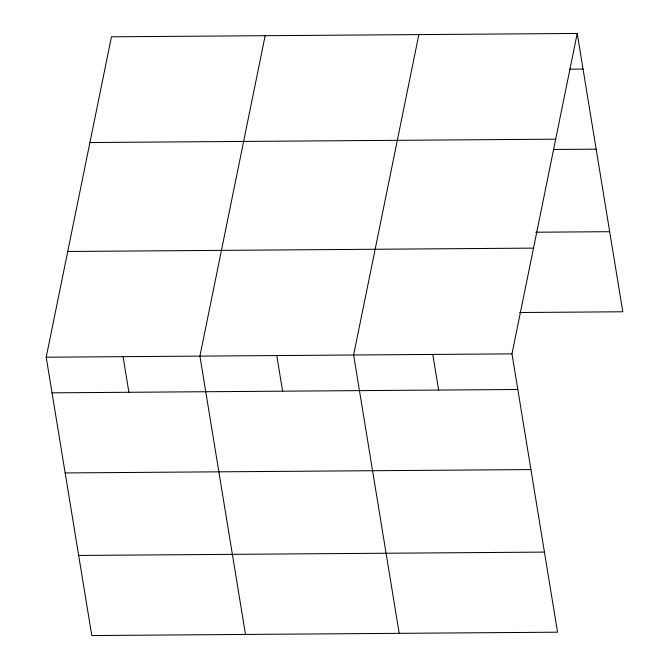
<?xml version="1.0" encoding="UTF-8"?>
<svg xmlns="http://www.w3.org/2000/svg" width="669" height="669" viewBox="0 0 669 669"><rect width="100%" height="100%" fill="white"/><g stroke="black" fill="none" stroke-linecap="round" stroke-linejoin="round"><path stroke-width="1" d="M577.213 33.45L511.977 353.859L557.553 632.197L91.787 635.55L46.203 357.221L111.447 36.803L577.213 33.45L622.797 311.779L519.654 312.523M265.15 35.7L199.914 356.109L245.49 634.446M418.853 34.587L353.617 355.005L399.192 633.334M569.503 69.175L583.05 69.074M89.914 142.539L555.688 139.185M553.447 149.471L596.163 149.17M535.71 232.218L609.676 231.691M67.736 251.477L533.502 248.124M46.203 357.221L511.977 353.859M52.04 392.837L517.814 389.483M65.152 472.933L530.927 469.579M78.666 555.454L544.441 552.101M432.793 354.436L438.63 390.052M276.765 355.557L282.594 391.181M123.054 356.661L128.891 392.285"/></g></svg>
